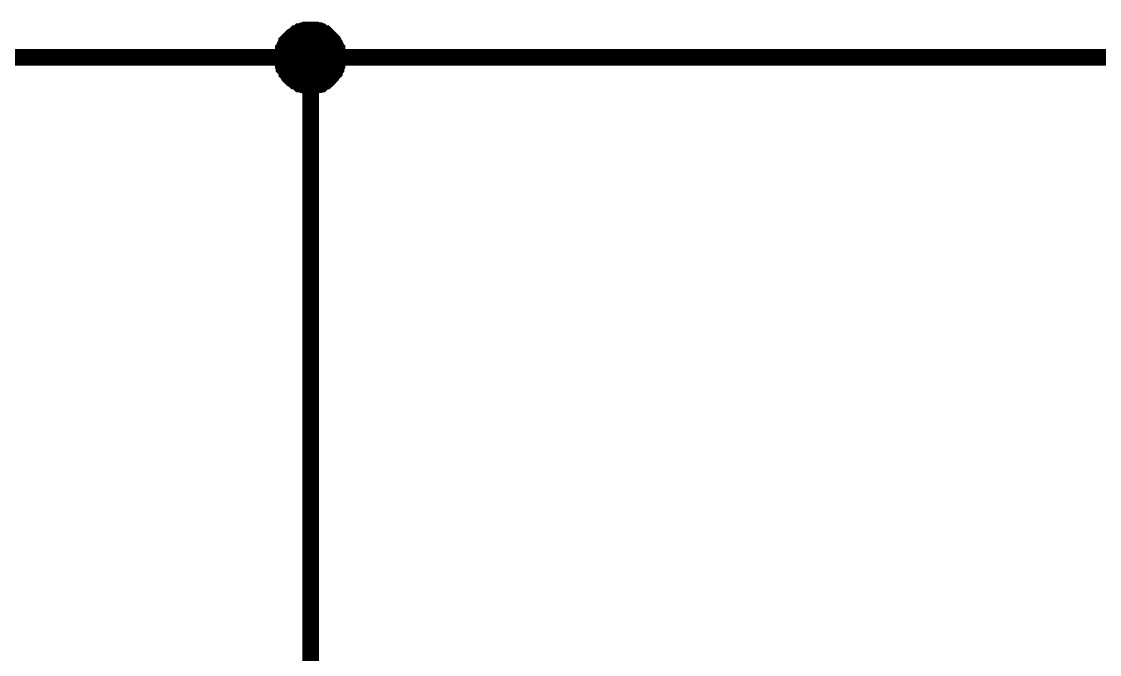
# Model space of a CAD drawing. Header units: millimetres. Extents: x -2024 to 917, y -725 to 13.
# Drawn here: x -1881.66 to -1862.16, y -202.46 to -191.01 of the extents above; entities that cross this region are included whole.
import ezdxf

# ---------------------------------------------------------------- set-up
doc = ezdxf.new("R2010")
doc.units = ezdxf.units.MM

msp = doc.modelspace()

# ---------------------------------------------------------------- linework, layer by layer
at = {"color": 7}
for points, const_width in [([(-1876.941, -191.659), (-1876.941, -191.642), (-1876.941, -191.609), (-1876.941, -191.592), (-1876.925, -191.559), (-1876.925, -191.543), (-1876.925, -191.51), (-1876.908, -191.493), (-1876.908, -191.477), (-1876.892, -191.443), (-1876.875, -191.427), (-1876.859, -191.41), (-1876.859, -191.377), (-1876.842, -191.361), (-1876.826, -191.344), (-1876.809, -191.328), (-1876.792, -191.311), (-1876.776, -191.294), (-1876.759, -191.278), (-1876.726, -191.261), (-1876.71, -191.245), (-1876.693, -191.228), (-1876.677, -191.228), (-1876.643, -191.212), (-1876.627, -191.195), (-1876.61, -191.195), (-1876.577, -191.178), (-1876.561, -191.178), (-1876.528, -191.178), (-1876.511, -191.162), (-1876.478, -191.162), (-1876.461, -191.162), (-1876.428, -191.162)], 0.3), ([(-1876.941, -191.659), (-1876.941, -191.642), (-1876.941, -191.609), (-1876.941, -191.592), (-1876.925, -191.559), (-1876.925, -191.543), (-1876.925, -191.51), (-1876.908, -191.493), (-1876.908, -191.477), (-1876.892, -191.443), (-1876.875, -191.427), (-1876.859, -191.41), (-1876.859, -191.377), (-1876.842, -191.361), (-1876.826, -191.344), (-1876.809, -191.328), (-1876.792, -191.311), (-1876.776, -191.294), (-1876.759, -191.278), (-1876.726, -191.261), (-1876.71, -191.245), (-1876.693, -191.228), (-1876.677, -191.228), (-1876.643, -191.212), (-1876.627, -191.195), (-1876.61, -191.195), (-1876.577, -191.178), (-1876.561, -191.178), (-1876.528, -191.178), (-1876.511, -191.162), (-1876.478, -191.162), (-1876.461, -191.162), (-1876.428, -191.162)], 0.3), ([(-1876.941, -191.659), (-1876.941, -191.642), (-1876.941, -191.609), (-1876.941, -191.592), (-1876.925, -191.559), (-1876.925, -191.543), (-1876.925, -191.51), (-1876.908, -191.493), (-1876.908, -191.477), (-1876.892, -191.443), (-1876.875, -191.427), (-1876.859, -191.41), (-1876.859, -191.377), (-1876.842, -191.361), (-1876.826, -191.344), (-1876.809, -191.328), (-1876.792, -191.311), (-1876.776, -191.294), (-1876.759, -191.278), (-1876.726, -191.261), (-1876.71, -191.245), (-1876.693, -191.228), (-1876.677, -191.228), (-1876.643, -191.212), (-1876.627, -191.195), (-1876.61, -191.195), (-1876.577, -191.178), (-1876.561, -191.178), (-1876.528, -191.178), (-1876.511, -191.162), (-1876.478, -191.162), (-1876.461, -191.162), (-1876.428, -191.162)], 0.3), ([(-1876.941, -191.659), (-1876.941, -191.642), (-1876.941, -191.609), (-1876.941, -191.592), (-1876.925, -191.559), (-1876.925, -191.543), (-1876.925, -191.51), (-1876.908, -191.493), (-1876.908, -191.477), (-1876.892, -191.443), (-1876.875, -191.427), (-1876.859, -191.41), (-1876.859, -191.377), (-1876.842, -191.361), (-1876.826, -191.344), (-1876.809, -191.328), (-1876.792, -191.311), (-1876.776, -191.294), (-1876.759, -191.278), (-1876.726, -191.261), (-1876.71, -191.245), (-1876.693, -191.228), (-1876.677, -191.228), (-1876.643, -191.212), (-1876.627, -191.195), (-1876.61, -191.195), (-1876.577, -191.178), (-1876.561, -191.178), (-1876.528, -191.178), (-1876.511, -191.162), (-1876.478, -191.162), (-1876.461, -191.162), (-1876.428, -191.162)], 0.3), ([(-1876.941, -191.659), (-1876.941, -191.642), (-1876.941, -191.609), (-1876.941, -191.592), (-1876.925, -191.559), (-1876.925, -191.543), (-1876.925, -191.51), (-1876.908, -191.493), (-1876.908, -191.477), (-1876.892, -191.443), (-1876.875, -191.427), (-1876.859, -191.41), (-1876.859, -191.377), (-1876.842, -191.361), (-1876.826, -191.344), (-1876.809, -191.328), (-1876.792, -191.311), (-1876.776, -191.294), (-1876.759, -191.278), (-1876.726, -191.261), (-1876.71, -191.245), (-1876.693, -191.228), (-1876.677, -191.228), (-1876.643, -191.212), (-1876.627, -191.195), (-1876.61, -191.195), (-1876.577, -191.178), (-1876.561, -191.178), (-1876.528, -191.178), (-1876.511, -191.162), (-1876.478, -191.162), (-1876.461, -191.162), (-1876.428, -191.162)], 0.0991), ([(-1876.941, -191.659), (-1876.941, -191.642), (-1876.941, -191.609), (-1876.941, -191.592), (-1876.925, -191.559), (-1876.925, -191.543), (-1876.925, -191.51), (-1876.908, -191.493), (-1876.908, -191.477), (-1876.892, -191.443), (-1876.875, -191.427), (-1876.859, -191.41), (-1876.859, -191.377), (-1876.842, -191.361), (-1876.826, -191.344), (-1876.809, -191.328), (-1876.792, -191.311), (-1876.776, -191.294), (-1876.759, -191.278), (-1876.726, -191.261), (-1876.71, -191.245), (-1876.693, -191.228), (-1876.677, -191.228), (-1876.643, -191.212), (-1876.627, -191.195), (-1876.61, -191.195), (-1876.577, -191.178), (-1876.561, -191.178), (-1876.528, -191.178), (-1876.511, -191.162), (-1876.478, -191.162), (-1876.461, -191.162), (-1876.428, -191.162)], 0.0991), ([(-1876.941, -191.659), (-1876.941, -191.642), (-1876.941, -191.609), (-1876.941, -191.592), (-1876.925, -191.559), (-1876.925, -191.543), (-1876.925, -191.51), (-1876.908, -191.493), (-1876.908, -191.477), (-1876.892, -191.443), (-1876.875, -191.427), (-1876.859, -191.41), (-1876.859, -191.377), (-1876.842, -191.361), (-1876.826, -191.344), (-1876.809, -191.328), (-1876.792, -191.311), (-1876.776, -191.294), (-1876.759, -191.278), (-1876.726, -191.261), (-1876.71, -191.245), (-1876.693, -191.228), (-1876.677, -191.228), (-1876.643, -191.212), (-1876.627, -191.195), (-1876.61, -191.195), (-1876.577, -191.178), (-1876.561, -191.178), (-1876.528, -191.178), (-1876.511, -191.162), (-1876.478, -191.162), (-1876.461, -191.162), (-1876.428, -191.162)], 0.0991), ([(-1876.941, -191.659), (-1876.941, -191.642), (-1876.941, -191.609), (-1876.941, -191.592), (-1876.925, -191.559), (-1876.925, -191.543), (-1876.925, -191.51), (-1876.908, -191.493), (-1876.908, -191.477), (-1876.892, -191.443), (-1876.875, -191.427), (-1876.859, -191.41), (-1876.859, -191.377), (-1876.842, -191.361), (-1876.826, -191.344), (-1876.809, -191.328), (-1876.792, -191.311), (-1876.776, -191.294), (-1876.759, -191.278), (-1876.726, -191.261), (-1876.71, -191.245), (-1876.693, -191.228), (-1876.677, -191.228), (-1876.643, -191.212), (-1876.627, -191.195), (-1876.61, -191.195), (-1876.577, -191.178), (-1876.561, -191.178), (-1876.528, -191.178), (-1876.511, -191.162), (-1876.478, -191.162), (-1876.461, -191.162), (-1876.428, -191.162)], 0.0991), ([(-1876.428, -191.162), (-1876.428, -191.162)], 0.3), ([(-1876.428, -191.162), (-1876.395, -191.162), (-1876.379, -191.162), (-1876.346, -191.162), (-1876.329, -191.178), (-1876.296, -191.178), (-1876.279, -191.178), (-1876.263, -191.195), (-1876.23, -191.195), (-1876.213, -191.212), (-1876.197, -191.228), (-1876.163, -191.228), (-1876.147, -191.245), (-1876.13, -191.261), (-1876.114, -191.278), (-1876.097, -191.294), (-1876.081, -191.311), (-1876.064, -191.328), (-1876.048, -191.344), (-1876.031, -191.361), (-1876.015, -191.377), (-1875.998, -191.41), (-1875.998, -191.427), (-1875.981, -191.443), (-1875.965, -191.477), (-1875.965, -191.493), (-1875.948, -191.51), (-1875.948, -191.543), (-1875.948, -191.559), (-1875.932, -191.592), (-1875.932, -191.609), (-1875.932, -191.642), (-1875.932, -191.659)], 0.3), ([(-1876.428, -191.162), (-1876.428, -191.162)], 0.3), ([(-1876.428, -191.162), (-1876.395, -191.162), (-1876.379, -191.162), (-1876.346, -191.162), (-1876.329, -191.178), (-1876.296, -191.178), (-1876.279, -191.178), (-1876.263, -191.195), (-1876.23, -191.195), (-1876.213, -191.212), (-1876.197, -191.228), (-1876.163, -191.228), (-1876.147, -191.245), (-1876.13, -191.261), (-1876.114, -191.278), (-1876.097, -191.294), (-1876.081, -191.311), (-1876.064, -191.328), (-1876.048, -191.344), (-1876.031, -191.361), (-1876.015, -191.377), (-1875.998, -191.41), (-1875.998, -191.427), (-1875.981, -191.443), (-1875.965, -191.477), (-1875.965, -191.493), (-1875.948, -191.51), (-1875.948, -191.543), (-1875.948, -191.559), (-1875.932, -191.592), (-1875.932, -191.609), (-1875.932, -191.642), (-1875.932, -191.659)], 0.3), ([(-1876.428, -191.162), (-1876.428, -191.162)], 0.3), ([(-1876.428, -191.162), (-1876.395, -191.162), (-1876.379, -191.162), (-1876.346, -191.162), (-1876.329, -191.178), (-1876.296, -191.178), (-1876.279, -191.178), (-1876.263, -191.195), (-1876.23, -191.195), (-1876.213, -191.212), (-1876.197, -191.228), (-1876.163, -191.228), (-1876.147, -191.245), (-1876.13, -191.261), (-1876.114, -191.278), (-1876.097, -191.294), (-1876.081, -191.311), (-1876.064, -191.328), (-1876.048, -191.344), (-1876.031, -191.361), (-1876.015, -191.377), (-1875.998, -191.41), (-1875.998, -191.427), (-1875.981, -191.443), (-1875.965, -191.477), (-1875.965, -191.493), (-1875.948, -191.51), (-1875.948, -191.543), (-1875.948, -191.559), (-1875.932, -191.592), (-1875.932, -191.609), (-1875.932, -191.642), (-1875.932, -191.659)], 0.3), ([(-1876.428, -191.162), (-1876.428, -191.162)], 0.3), ([(-1876.428, -191.162), (-1876.395, -191.162), (-1876.379, -191.162), (-1876.346, -191.162), (-1876.329, -191.178), (-1876.296, -191.178), (-1876.279, -191.178), (-1876.263, -191.195), (-1876.23, -191.195), (-1876.213, -191.212), (-1876.197, -191.228), (-1876.163, -191.228), (-1876.147, -191.245), (-1876.13, -191.261), (-1876.114, -191.278), (-1876.097, -191.294), (-1876.081, -191.311), (-1876.064, -191.328), (-1876.048, -191.344), (-1876.031, -191.361), (-1876.015, -191.377), (-1875.998, -191.41), (-1875.998, -191.427), (-1875.981, -191.443), (-1875.965, -191.477), (-1875.965, -191.493), (-1875.948, -191.51), (-1875.948, -191.543), (-1875.948, -191.559), (-1875.932, -191.592), (-1875.932, -191.609), (-1875.932, -191.642), (-1875.932, -191.659)], 0.3), ([(-1876.428, -191.162), (-1876.428, -191.162)], 0.0991), ([(-1876.428, -191.162), (-1876.395, -191.162), (-1876.379, -191.162), (-1876.346, -191.162), (-1876.329, -191.178), (-1876.296, -191.178), (-1876.279, -191.178), (-1876.263, -191.195), (-1876.23, -191.195), (-1876.213, -191.212), (-1876.197, -191.228), (-1876.163, -191.228), (-1876.147, -191.245), (-1876.13, -191.261), (-1876.114, -191.278), (-1876.097, -191.294), (-1876.081, -191.311), (-1876.064, -191.328), (-1876.048, -191.344), (-1876.031, -191.361), (-1876.015, -191.377), (-1875.998, -191.41), (-1875.998, -191.427), (-1875.981, -191.443), (-1875.965, -191.477), (-1875.965, -191.493), (-1875.948, -191.51), (-1875.948, -191.543), (-1875.948, -191.559), (-1875.932, -191.592), (-1875.932, -191.609), (-1875.932, -191.642), (-1875.932, -191.659)], 0.0991), ([(-1876.428, -191.162), (-1876.428, -191.162)], 0.0991), ([(-1876.428, -191.162), (-1876.395, -191.162), (-1876.379, -191.162), (-1876.346, -191.162), (-1876.329, -191.178), (-1876.296, -191.178), (-1876.279, -191.178), (-1876.263, -191.195), (-1876.23, -191.195), (-1876.213, -191.212), (-1876.197, -191.228), (-1876.163, -191.228), (-1876.147, -191.245), (-1876.13, -191.261), (-1876.114, -191.278), (-1876.097, -191.294), (-1876.081, -191.311), (-1876.064, -191.328), (-1876.048, -191.344), (-1876.031, -191.361), (-1876.015, -191.377), (-1875.998, -191.41), (-1875.998, -191.427), (-1875.981, -191.443), (-1875.965, -191.477), (-1875.965, -191.493), (-1875.948, -191.51), (-1875.948, -191.543), (-1875.948, -191.559), (-1875.932, -191.592), (-1875.932, -191.609), (-1875.932, -191.642), (-1875.932, -191.659)], 0.0991), ([(-1876.428, -191.162), (-1876.428, -191.162)], 0.0991), ([(-1876.428, -191.162), (-1876.395, -191.162), (-1876.379, -191.162), (-1876.346, -191.162), (-1876.329, -191.178), (-1876.296, -191.178), (-1876.279, -191.178), (-1876.263, -191.195), (-1876.23, -191.195), (-1876.213, -191.212), (-1876.197, -191.228), (-1876.163, -191.228), (-1876.147, -191.245), (-1876.13, -191.261), (-1876.114, -191.278), (-1876.097, -191.294), (-1876.081, -191.311), (-1876.064, -191.328), (-1876.048, -191.344), (-1876.031, -191.361), (-1876.015, -191.377), (-1875.998, -191.41), (-1875.998, -191.427), (-1875.981, -191.443), (-1875.965, -191.477), (-1875.965, -191.493), (-1875.948, -191.51), (-1875.948, -191.543), (-1875.948, -191.559), (-1875.932, -191.592), (-1875.932, -191.609), (-1875.932, -191.642), (-1875.932, -191.659)], 0.0991), ([(-1876.428, -191.162), (-1876.428, -191.162)], 0.0991), ([(-1876.428, -191.162), (-1876.395, -191.162), (-1876.379, -191.162), (-1876.346, -191.162), (-1876.329, -191.178), (-1876.296, -191.178), (-1876.279, -191.178), (-1876.263, -191.195), (-1876.23, -191.195), (-1876.213, -191.212), (-1876.197, -191.228), (-1876.163, -191.228), (-1876.147, -191.245), (-1876.13, -191.261), (-1876.114, -191.278), (-1876.097, -191.294), (-1876.081, -191.311), (-1876.064, -191.328), (-1876.048, -191.344), (-1876.031, -191.361), (-1876.015, -191.377), (-1875.998, -191.41), (-1875.998, -191.427), (-1875.981, -191.443), (-1875.965, -191.477), (-1875.965, -191.493), (-1875.948, -191.51), (-1875.948, -191.543), (-1875.948, -191.559), (-1875.932, -191.592), (-1875.932, -191.609), (-1875.932, -191.642), (-1875.932, -191.659)], 0.0991), ([(-1951.405, -196.659), (-1951.405, -191.659), (-1876.428, -191.659), (-1856.451, -191.659), (-1836.457, -191.659), (-1808.966, -191.659), (-1731.507, -191.659)], 0.3), ([(-1876.428, -192.172), (-1876.461, -192.172), (-1876.478, -192.172), (-1876.511, -192.172), (-1876.528, -192.155), (-1876.561, -192.155), (-1876.577, -192.155), (-1876.61, -192.139), (-1876.627, -192.139), (-1876.643, -192.122), (-1876.677, -192.106), (-1876.693, -192.089), (-1876.71, -192.089), (-1876.726, -192.073), (-1876.759, -192.056), (-1876.776, -192.04), (-1876.792, -192.023), (-1876.809, -192.006), (-1876.826, -191.99), (-1876.842, -191.957), (-1876.859, -191.94), (-1876.859, -191.924), (-1876.875, -191.907), (-1876.892, -191.874), (-1876.908, -191.857), (-1876.908, -191.841), (-1876.925, -191.808), (-1876.925, -191.791), (-1876.925, -191.758), (-1876.941, -191.741), (-1876.941, -191.708), (-1876.941, -191.692), (-1876.941, -191.659)], 0.3), ([(-1876.941, -191.659), (-1876.941, -191.659)], 0.3), ([(-1876.428, -192.172), (-1876.461, -192.172), (-1876.478, -192.172), (-1876.511, -192.172), (-1876.528, -192.155), (-1876.561, -192.155), (-1876.577, -192.155), (-1876.61, -192.139), (-1876.627, -192.139), (-1876.643, -192.122), (-1876.677, -192.106), (-1876.693, -192.089), (-1876.71, -192.089), (-1876.726, -192.073), (-1876.759, -192.056), (-1876.776, -192.04), (-1876.792, -192.023), (-1876.809, -192.006), (-1876.826, -191.99), (-1876.842, -191.957), (-1876.859, -191.94), (-1876.859, -191.924), (-1876.875, -191.907), (-1876.892, -191.874), (-1876.908, -191.857), (-1876.908, -191.841), (-1876.925, -191.808), (-1876.925, -191.791), (-1876.925, -191.758), (-1876.941, -191.741), (-1876.941, -191.708), (-1876.941, -191.692), (-1876.941, -191.659)], 0.3), ([(-1876.941, -191.659), (-1876.941, -191.659)], 0.3), ([(-1876.428, -192.172), (-1876.461, -192.172), (-1876.478, -192.172), (-1876.511, -192.172), (-1876.528, -192.155), (-1876.561, -192.155), (-1876.577, -192.155), (-1876.61, -192.139), (-1876.627, -192.139), (-1876.643, -192.122), (-1876.677, -192.106), (-1876.693, -192.089), (-1876.71, -192.089), (-1876.726, -192.073), (-1876.759, -192.056), (-1876.776, -192.04), (-1876.792, -192.023), (-1876.809, -192.006), (-1876.826, -191.99), (-1876.842, -191.957), (-1876.859, -191.94), (-1876.859, -191.924), (-1876.875, -191.907), (-1876.892, -191.874), (-1876.908, -191.857), (-1876.908, -191.841), (-1876.925, -191.808), (-1876.925, -191.791), (-1876.925, -191.758), (-1876.941, -191.741), (-1876.941, -191.708), (-1876.941, -191.692), (-1876.941, -191.659)], 0.3), ([(-1876.941, -191.659), (-1876.941, -191.659)], 0.3), ([(-1876.428, -192.172), (-1876.461, -192.172), (-1876.478, -192.172), (-1876.511, -192.172), (-1876.528, -192.155), (-1876.561, -192.155), (-1876.577, -192.155), (-1876.61, -192.139), (-1876.627, -192.139), (-1876.643, -192.122), (-1876.677, -192.106), (-1876.693, -192.089), (-1876.71, -192.089), (-1876.726, -192.073), (-1876.759, -192.056), (-1876.776, -192.04), (-1876.792, -192.023), (-1876.809, -192.006), (-1876.826, -191.99), (-1876.842, -191.957), (-1876.859, -191.94), (-1876.859, -191.924), (-1876.875, -191.907), (-1876.892, -191.874), (-1876.908, -191.857), (-1876.908, -191.841), (-1876.925, -191.808), (-1876.925, -191.791), (-1876.925, -191.758), (-1876.941, -191.741), (-1876.941, -191.708), (-1876.941, -191.692), (-1876.941, -191.659)], 0.3), ([(-1876.941, -191.659), (-1876.941, -191.659)], 0.3), ([(-1876.428, -206.661), (-1876.428, -191.659)], 0.3), ([(-1875.932, -191.659), (-1875.932, -191.692), (-1875.932, -191.708), (-1875.932, -191.741), (-1875.948, -191.758), (-1875.948, -191.791), (-1875.948, -191.808), (-1875.965, -191.841), (-1875.965, -191.857), (-1875.981, -191.874), (-1875.998, -191.907), (-1875.998, -191.924), (-1876.015, -191.94), (-1876.031, -191.957), (-1876.048, -191.99), (-1876.064, -192.006), (-1876.081, -192.023), (-1876.097, -192.04), (-1876.114, -192.056), (-1876.13, -192.073), (-1876.147, -192.089), (-1876.163, -192.089), (-1876.197, -192.106), (-1876.213, -192.122), (-1876.23, -192.139), (-1876.263, -192.139), (-1876.279, -192.155), (-1876.296, -192.155), (-1876.329, -192.155), (-1876.346, -192.172), (-1876.379, -192.172), (-1876.395, -192.172), (-1876.428, -192.172)], 0.3), ([(-1875.932, -191.659), (-1875.932, -191.692), (-1875.932, -191.708), (-1875.932, -191.741), (-1875.948, -191.758), (-1875.948, -191.791), (-1875.948, -191.808), (-1875.965, -191.841), (-1875.965, -191.857), (-1875.981, -191.874), (-1875.998, -191.907), (-1875.998, -191.924), (-1876.015, -191.94), (-1876.031, -191.957), (-1876.048, -191.99), (-1876.064, -192.006), (-1876.081, -192.023), (-1876.097, -192.04), (-1876.114, -192.056), (-1876.13, -192.073), (-1876.147, -192.089), (-1876.163, -192.089), (-1876.197, -192.106), (-1876.213, -192.122), (-1876.23, -192.139), (-1876.263, -192.139), (-1876.279, -192.155), (-1876.296, -192.155), (-1876.329, -192.155), (-1876.346, -192.172), (-1876.379, -192.172), (-1876.395, -192.172), (-1876.428, -192.172)], 0.3), ([(-1875.932, -191.659), (-1875.932, -191.692), (-1875.932, -191.708), (-1875.932, -191.741), (-1875.948, -191.758), (-1875.948, -191.791), (-1875.948, -191.808), (-1875.965, -191.841), (-1875.965, -191.857), (-1875.981, -191.874), (-1875.998, -191.907), (-1875.998, -191.924), (-1876.015, -191.94), (-1876.031, -191.957), (-1876.048, -191.99), (-1876.064, -192.006), (-1876.081, -192.023), (-1876.097, -192.04), (-1876.114, -192.056), (-1876.13, -192.073), (-1876.147, -192.089), (-1876.163, -192.089), (-1876.197, -192.106), (-1876.213, -192.122), (-1876.23, -192.139), (-1876.263, -192.139), (-1876.279, -192.155), (-1876.296, -192.155), (-1876.329, -192.155), (-1876.346, -192.172), (-1876.379, -192.172), (-1876.395, -192.172), (-1876.428, -192.172)], 0.3), ([(-1875.932, -191.659), (-1875.932, -191.692), (-1875.932, -191.708), (-1875.932, -191.741), (-1875.948, -191.758), (-1875.948, -191.791), (-1875.948, -191.808), (-1875.965, -191.841), (-1875.965, -191.857), (-1875.981, -191.874), (-1875.998, -191.907), (-1875.998, -191.924), (-1876.015, -191.94), (-1876.031, -191.957), (-1876.048, -191.99), (-1876.064, -192.006), (-1876.081, -192.023), (-1876.097, -192.04), (-1876.114, -192.056), (-1876.13, -192.073), (-1876.147, -192.089), (-1876.163, -192.089), (-1876.197, -192.106), (-1876.213, -192.122), (-1876.23, -192.139), (-1876.263, -192.139), (-1876.279, -192.155), (-1876.296, -192.155), (-1876.329, -192.155), (-1876.346, -192.172), (-1876.379, -192.172), (-1876.395, -192.172), (-1876.428, -192.172)], 0.3), ([(-1875.932, -191.659), (-1875.932, -191.659), (-1875.932, -191.659), (-1875.932, -191.659), (-1875.932, -191.659), (-1875.932, -191.659), (-1875.932, -191.659), (-1875.932, -191.659), (-1875.932, -191.659), (-1875.932, -191.659), (-1875.932, -191.659), (-1875.932, -191.659), (-1875.932, -191.659), (-1875.932, -191.659), (-1875.932, -191.659), (-1875.932, -191.659), (-1875.932, -191.659), (-1875.932, -191.659), (-1875.932, -191.659), (-1875.932, -191.659), (-1875.932, -191.659), (-1875.932, -191.659), (-1875.932, -191.659), (-1875.932, -191.659), (-1875.932, -191.659), (-1875.932, -191.659), (-1875.932, -191.659), (-1875.932, -191.659), (-1875.932, -191.659), (-1875.932, -191.659), (-1875.932, -191.659), (-1875.932, -191.659), (-1875.932, -191.659)], 0.3), ([(-1875.932, -191.659), (-1875.932, -191.659)], 0.3), ([(-1875.932, -191.659), (-1875.932, -191.659), (-1875.932, -191.659), (-1875.932, -191.659), (-1875.932, -191.659), (-1875.932, -191.659), (-1875.932, -191.659), (-1875.932, -191.659), (-1875.932, -191.659), (-1875.932, -191.659), (-1875.932, -191.659), (-1875.932, -191.659), (-1875.932, -191.659), (-1875.932, -191.659), (-1875.932, -191.659), (-1875.932, -191.659), (-1875.932, -191.659), (-1875.932, -191.659), (-1875.932, -191.659), (-1875.932, -191.659), (-1875.932, -191.659), (-1875.932, -191.659), (-1875.932, -191.659), (-1875.932, -191.659), (-1875.932, -191.659), (-1875.932, -191.659), (-1875.932, -191.659), (-1875.932, -191.659), (-1875.932, -191.659), (-1875.932, -191.659), (-1875.932, -191.659), (-1875.932, -191.659), (-1875.932, -191.659)], 0.3), ([(-1875.932, -191.659), (-1875.932, -191.659)], 0.3), ([(-1875.932, -191.659), (-1875.932, -191.659), (-1875.932, -191.659), (-1875.932, -191.659), (-1875.932, -191.659), (-1875.932, -191.659), (-1875.932, -191.659), (-1875.932, -191.659), (-1875.932, -191.659), (-1875.932, -191.659), (-1875.932, -191.659), (-1875.932, -191.659), (-1875.932, -191.659), (-1875.932, -191.659), (-1875.932, -191.659), (-1875.932, -191.659), (-1875.932, -191.659), (-1875.932, -191.659), (-1875.932, -191.659), (-1875.932, -191.659), (-1875.932, -191.659), (-1875.932, -191.659), (-1875.932, -191.659), (-1875.932, -191.659), (-1875.932, -191.659), (-1875.932, -191.659), (-1875.932, -191.659), (-1875.932, -191.659), (-1875.932, -191.659), (-1875.932, -191.659), (-1875.932, -191.659), (-1875.932, -191.659), (-1875.932, -191.659)], 0.3), ([(-1875.932, -191.659), (-1875.932, -191.659)], 0.3), ([(-1875.932, -191.659), (-1875.932, -191.659), (-1875.932, -191.659), (-1875.932, -191.659), (-1875.932, -191.659), (-1875.932, -191.659), (-1875.932, -191.659), (-1875.932, -191.659), (-1875.932, -191.659), (-1875.932, -191.659), (-1875.932, -191.659), (-1875.932, -191.659), (-1875.932, -191.659), (-1875.932, -191.659), (-1875.932, -191.659), (-1875.932, -191.659), (-1875.932, -191.659), (-1875.932, -191.659), (-1875.932, -191.659), (-1875.932, -191.659), (-1875.932, -191.659), (-1875.932, -191.659), (-1875.932, -191.659), (-1875.932, -191.659), (-1875.932, -191.659), (-1875.932, -191.659), (-1875.932, -191.659), (-1875.932, -191.659), (-1875.932, -191.659), (-1875.932, -191.659), (-1875.932, -191.659), (-1875.932, -191.659), (-1875.932, -191.659)], 0.3), ([(-1875.932, -191.659), (-1875.932, -191.659)], 0.3), ([(-1876.428, -192.172), (-1876.461, -192.172), (-1876.478, -192.172), (-1876.511, -192.172), (-1876.528, -192.155), (-1876.561, -192.155), (-1876.577, -192.155), (-1876.61, -192.139), (-1876.627, -192.139), (-1876.643, -192.122), (-1876.677, -192.106), (-1876.693, -192.089), (-1876.71, -192.089), (-1876.726, -192.073), (-1876.759, -192.056), (-1876.776, -192.04), (-1876.792, -192.023), (-1876.809, -192.006), (-1876.826, -191.99), (-1876.842, -191.957), (-1876.859, -191.94), (-1876.859, -191.924), (-1876.875, -191.907), (-1876.892, -191.874), (-1876.908, -191.857), (-1876.908, -191.841), (-1876.925, -191.808), (-1876.925, -191.791), (-1876.925, -191.758), (-1876.941, -191.741), (-1876.941, -191.708), (-1876.941, -191.692), (-1876.941, -191.659)], 0.0991), ([(-1876.941, -191.659), (-1876.941, -191.659)], 0.0991), ([(-1876.428, -192.172), (-1876.461, -192.172), (-1876.478, -192.172), (-1876.511, -192.172), (-1876.528, -192.155), (-1876.561, -192.155), (-1876.577, -192.155), (-1876.61, -192.139), (-1876.627, -192.139), (-1876.643, -192.122), (-1876.677, -192.106), (-1876.693, -192.089), (-1876.71, -192.089), (-1876.726, -192.073), (-1876.759, -192.056), (-1876.776, -192.04), (-1876.792, -192.023), (-1876.809, -192.006), (-1876.826, -191.99), (-1876.842, -191.957), (-1876.859, -191.94), (-1876.859, -191.924), (-1876.875, -191.907), (-1876.892, -191.874), (-1876.908, -191.857), (-1876.908, -191.841), (-1876.925, -191.808), (-1876.925, -191.791), (-1876.925, -191.758), (-1876.941, -191.741), (-1876.941, -191.708), (-1876.941, -191.692), (-1876.941, -191.659)], 0.0991), ([(-1876.941, -191.659), (-1876.941, -191.659)], 0.0991), ([(-1876.428, -192.172), (-1876.461, -192.172), (-1876.478, -192.172), (-1876.511, -192.172), (-1876.528, -192.155), (-1876.561, -192.155), (-1876.577, -192.155), (-1876.61, -192.139), (-1876.627, -192.139), (-1876.643, -192.122), (-1876.677, -192.106), (-1876.693, -192.089), (-1876.71, -192.089), (-1876.726, -192.073), (-1876.759, -192.056), (-1876.776, -192.04), (-1876.792, -192.023), (-1876.809, -192.006), (-1876.826, -191.99), (-1876.842, -191.957), (-1876.859, -191.94), (-1876.859, -191.924), (-1876.875, -191.907), (-1876.892, -191.874), (-1876.908, -191.857), (-1876.908, -191.841), (-1876.925, -191.808), (-1876.925, -191.791), (-1876.925, -191.758), (-1876.941, -191.741), (-1876.941, -191.708), (-1876.941, -191.692), (-1876.941, -191.659)], 0.0991), ([(-1876.941, -191.659), (-1876.941, -191.659)], 0.0991), ([(-1876.428, -192.172), (-1876.461, -192.172), (-1876.478, -192.172), (-1876.511, -192.172), (-1876.528, -192.155), (-1876.561, -192.155), (-1876.577, -192.155), (-1876.61, -192.139), (-1876.627, -192.139), (-1876.643, -192.122), (-1876.677, -192.106), (-1876.693, -192.089), (-1876.71, -192.089), (-1876.726, -192.073), (-1876.759, -192.056), (-1876.776, -192.04), (-1876.792, -192.023), (-1876.809, -192.006), (-1876.826, -191.99), (-1876.842, -191.957), (-1876.859, -191.94), (-1876.859, -191.924), (-1876.875, -191.907), (-1876.892, -191.874), (-1876.908, -191.857), (-1876.908, -191.841), (-1876.925, -191.808), (-1876.925, -191.791), (-1876.925, -191.758), (-1876.941, -191.741), (-1876.941, -191.708), (-1876.941, -191.692), (-1876.941, -191.659)], 0.0991), ([(-1876.941, -191.659), (-1876.941, -191.659)], 0.0991), ([(-1875.932, -191.659), (-1875.932, -191.692), (-1875.932, -191.708), (-1875.932, -191.741), (-1875.948, -191.758), (-1875.948, -191.791), (-1875.948, -191.808), (-1875.965, -191.841), (-1875.965, -191.857), (-1875.981, -191.874), (-1875.998, -191.907), (-1875.998, -191.924), (-1876.015, -191.94), (-1876.031, -191.957), (-1876.048, -191.99), (-1876.064, -192.006), (-1876.081, -192.023), (-1876.097, -192.04), (-1876.114, -192.056), (-1876.13, -192.073), (-1876.147, -192.089), (-1876.163, -192.089), (-1876.197, -192.106), (-1876.213, -192.122), (-1876.23, -192.139), (-1876.263, -192.139), (-1876.279, -192.155), (-1876.296, -192.155), (-1876.329, -192.155), (-1876.346, -192.172), (-1876.379, -192.172), (-1876.395, -192.172), (-1876.428, -192.172)], 0.0991), ([(-1875.932, -191.659), (-1875.932, -191.692), (-1875.932, -191.708), (-1875.932, -191.741), (-1875.948, -191.758), (-1875.948, -191.791), (-1875.948, -191.808), (-1875.965, -191.841), (-1875.965, -191.857), (-1875.981, -191.874), (-1875.998, -191.907), (-1875.998, -191.924), (-1876.015, -191.94), (-1876.031, -191.957), (-1876.048, -191.99), (-1876.064, -192.006), (-1876.081, -192.023), (-1876.097, -192.04), (-1876.114, -192.056), (-1876.13, -192.073), (-1876.147, -192.089), (-1876.163, -192.089), (-1876.197, -192.106), (-1876.213, -192.122), (-1876.23, -192.139), (-1876.263, -192.139), (-1876.279, -192.155), (-1876.296, -192.155), (-1876.329, -192.155), (-1876.346, -192.172), (-1876.379, -192.172), (-1876.395, -192.172), (-1876.428, -192.172)], 0.0991), ([(-1875.932, -191.659), (-1875.932, -191.692), (-1875.932, -191.708), (-1875.932, -191.741), (-1875.948, -191.758), (-1875.948, -191.791), (-1875.948, -191.808), (-1875.965, -191.841), (-1875.965, -191.857), (-1875.981, -191.874), (-1875.998, -191.907), (-1875.998, -191.924), (-1876.015, -191.94), (-1876.031, -191.957), (-1876.048, -191.99), (-1876.064, -192.006), (-1876.081, -192.023), (-1876.097, -192.04), (-1876.114, -192.056), (-1876.13, -192.073), (-1876.147, -192.089), (-1876.163, -192.089), (-1876.197, -192.106), (-1876.213, -192.122), (-1876.23, -192.139), (-1876.263, -192.139), (-1876.279, -192.155), (-1876.296, -192.155), (-1876.329, -192.155), (-1876.346, -192.172), (-1876.379, -192.172), (-1876.395, -192.172), (-1876.428, -192.172)], 0.0991), ([(-1875.932, -191.659), (-1875.932, -191.692), (-1875.932, -191.708), (-1875.932, -191.741), (-1875.948, -191.758), (-1875.948, -191.791), (-1875.948, -191.808), (-1875.965, -191.841), (-1875.965, -191.857), (-1875.981, -191.874), (-1875.998, -191.907), (-1875.998, -191.924), (-1876.015, -191.94), (-1876.031, -191.957), (-1876.048, -191.99), (-1876.064, -192.006), (-1876.081, -192.023), (-1876.097, -192.04), (-1876.114, -192.056), (-1876.13, -192.073), (-1876.147, -192.089), (-1876.163, -192.089), (-1876.197, -192.106), (-1876.213, -192.122), (-1876.23, -192.139), (-1876.263, -192.139), (-1876.279, -192.155), (-1876.296, -192.155), (-1876.329, -192.155), (-1876.346, -192.172), (-1876.379, -192.172), (-1876.395, -192.172), (-1876.428, -192.172)], 0.0991), ([(-1875.932, -191.659), (-1875.932, -191.659), (-1875.932, -191.659), (-1875.932, -191.659), (-1875.932, -191.659), (-1875.932, -191.659), (-1875.932, -191.659), (-1875.932, -191.659), (-1875.932, -191.659), (-1875.932, -191.659), (-1875.932, -191.659), (-1875.932, -191.659), (-1875.932, -191.659), (-1875.932, -191.659), (-1875.932, -191.659), (-1875.932, -191.659), (-1875.932, -191.659), (-1875.932, -191.659), (-1875.932, -191.659), (-1875.932, -191.659), (-1875.932, -191.659), (-1875.932, -191.659), (-1875.932, -191.659), (-1875.932, -191.659), (-1875.932, -191.659), (-1875.932, -191.659), (-1875.932, -191.659), (-1875.932, -191.659), (-1875.932, -191.659), (-1875.932, -191.659), (-1875.932, -191.659), (-1875.932, -191.659), (-1875.932, -191.659)], 0.0991), ([(-1875.932, -191.659), (-1875.932, -191.659)], 0.0991), ([(-1875.932, -191.659), (-1875.932, -191.659), (-1875.932, -191.659), (-1875.932, -191.659), (-1875.932, -191.659), (-1875.932, -191.659), (-1875.932, -191.659), (-1875.932, -191.659), (-1875.932, -191.659), (-1875.932, -191.659), (-1875.932, -191.659), (-1875.932, -191.659), (-1875.932, -191.659), (-1875.932, -191.659), (-1875.932, -191.659), (-1875.932, -191.659), (-1875.932, -191.659), (-1875.932, -191.659), (-1875.932, -191.659), (-1875.932, -191.659), (-1875.932, -191.659), (-1875.932, -191.659), (-1875.932, -191.659), (-1875.932, -191.659), (-1875.932, -191.659), (-1875.932, -191.659), (-1875.932, -191.659), (-1875.932, -191.659), (-1875.932, -191.659), (-1875.932, -191.659), (-1875.932, -191.659), (-1875.932, -191.659), (-1875.932, -191.659)], 0.0991), ([(-1875.932, -191.659), (-1875.932, -191.659)], 0.0991), ([(-1875.932, -191.659), (-1875.932, -191.659), (-1875.932, -191.659), (-1875.932, -191.659), (-1875.932, -191.659), (-1875.932, -191.659), (-1875.932, -191.659), (-1875.932, -191.659), (-1875.932, -191.659), (-1875.932, -191.659), (-1875.932, -191.659), (-1875.932, -191.659), (-1875.932, -191.659), (-1875.932, -191.659), (-1875.932, -191.659), (-1875.932, -191.659), (-1875.932, -191.659), (-1875.932, -191.659), (-1875.932, -191.659), (-1875.932, -191.659), (-1875.932, -191.659), (-1875.932, -191.659), (-1875.932, -191.659), (-1875.932, -191.659), (-1875.932, -191.659), (-1875.932, -191.659), (-1875.932, -191.659), (-1875.932, -191.659), (-1875.932, -191.659), (-1875.932, -191.659), (-1875.932, -191.659), (-1875.932, -191.659), (-1875.932, -191.659)], 0.0991), ([(-1875.932, -191.659), (-1875.932, -191.659)], 0.0991), ([(-1875.932, -191.659), (-1875.932, -191.659), (-1875.932, -191.659), (-1875.932, -191.659), (-1875.932, -191.659), (-1875.932, -191.659), (-1875.932, -191.659), (-1875.932, -191.659), (-1875.932, -191.659), (-1875.932, -191.659), (-1875.932, -191.659), (-1875.932, -191.659), (-1875.932, -191.659), (-1875.932, -191.659), (-1875.932, -191.659), (-1875.932, -191.659), (-1875.932, -191.659), (-1875.932, -191.659), (-1875.932, -191.659), (-1875.932, -191.659), (-1875.932, -191.659), (-1875.932, -191.659), (-1875.932, -191.659), (-1875.932, -191.659), (-1875.932, -191.659), (-1875.932, -191.659), (-1875.932, -191.659), (-1875.932, -191.659), (-1875.932, -191.659), (-1875.932, -191.659), (-1875.932, -191.659), (-1875.932, -191.659), (-1875.932, -191.659)], 0.0991), ([(-1875.932, -191.659), (-1875.932, -191.659)], 0.0991)]:
    msp.add_lwpolyline(points, dxfattribs=dict(at, const_width=const_width))
at = {"color": 7, "const_width": 0.508}
msp.add_lwpolyline([(-1876.706, -191.658, 1), (-1876.198, -191.658, 1)], format="xyb", close=True, dxfattribs=at)

doc.saveas('drawing.dxf')
